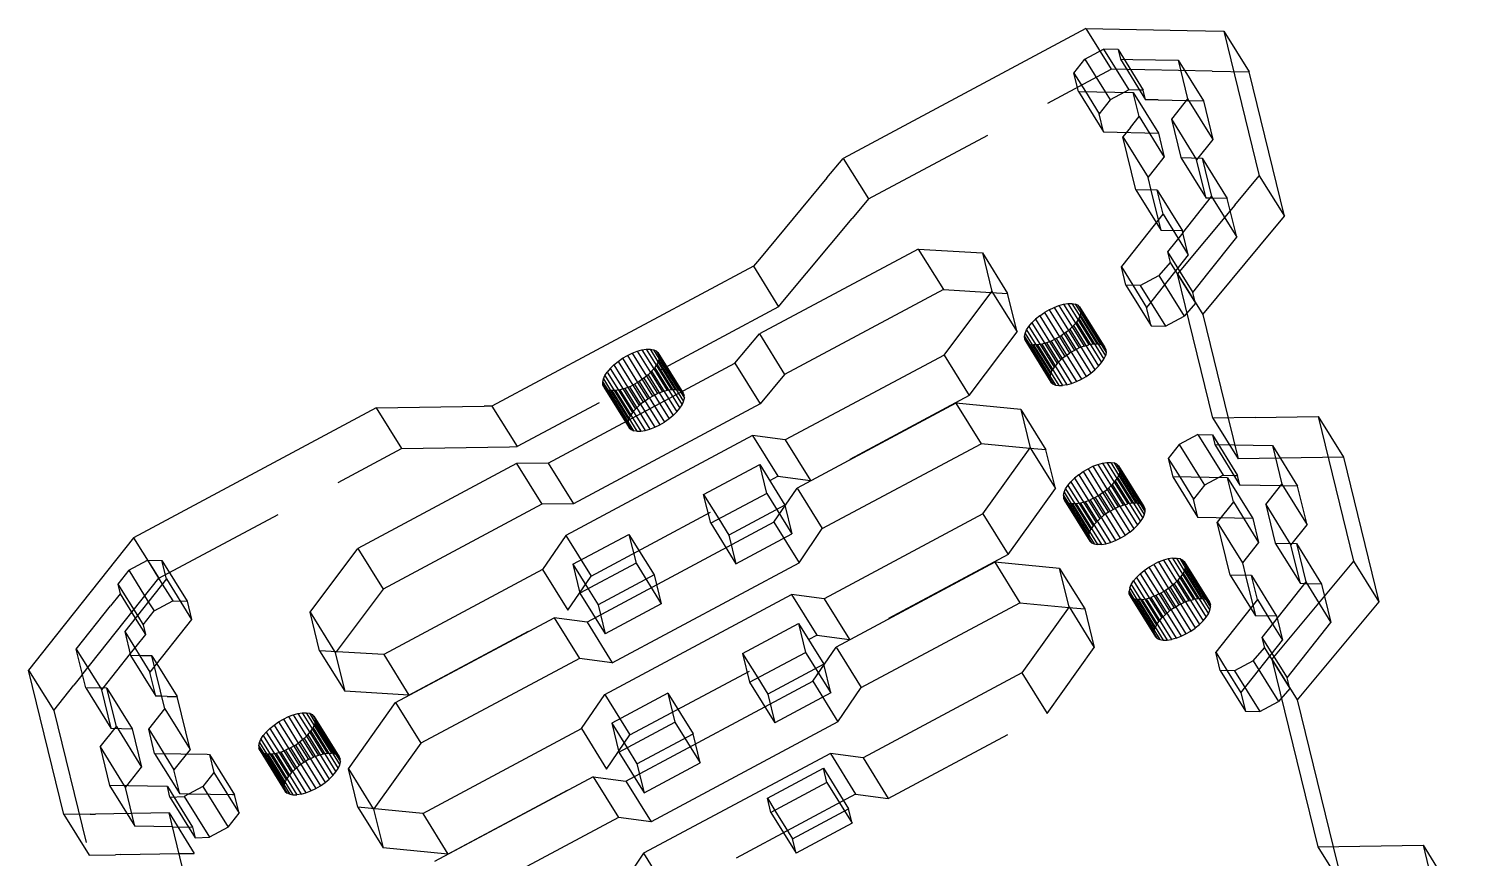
# Model space of a CAD drawing. Header units: millimetres. Extents: x -0.4 to 72.2, y -66.2 to 28.8.
# Drawn here: x -0.4 to 66.6, y -10.1 to 28.8 of the extents above; entities that cross this region are included whole.
import ezdxf

# ---------------------------------------------------------------- set-up
doc = ezdxf.new("R2010")
doc.units = ezdxf.units.MM
doc.linetypes.add('HIDDEN', pattern=[9.525, 6.35, -3.175])
doc.layers.get('0').update_dxf_attribs({"color": 253, "lineweight": 70, "true_color": 0x8faf8f})
doc.layers.add('Hidden', color=98, linetype='HIDDEN', lineweight=70, true_color=0x054805)

msp = doc.modelspace()

# ---------------------------------------------------------------- linework, layer by layer
at = {"color": 98, "lineweight": -3, "true_color": 0x054805}
for p, q in [((49.115, 28.767), (37.744, 22.693)), ((49.115, 28.767), (53.848, 28.679)), ((53.848, 28.679), (55.574, 28.647)), ((55.574, 28.647), (56.753, 26.746)), ((55.574, 28.647), (57.23, 21.883)), ((49.068, 27.335), (49.943, 27.802)), ((49.943, 27.802), (51.122, 25.901)), ((50.619, 27.79), (49.943, 27.802)), ((50.619, 27.79), (50.729, 27.339)), ((48.554, 26.686), (49.068, 27.335)), ((49.068, 27.335), (50.016, 25.807)), ((50.729, 27.339), (51.909, 25.437)), ((50.729, 27.339), (51.317, 27.328)), ((51.317, 27.328), (53.433, 27.289)), ((53.433, 27.289), (53.875, 25.485)), ((48.554, 26.686), (49.089, 25.824)), ((48.763, 25.83), (48.554, 26.686)), ((58.409, 19.982), (56.753, 26.746)), ((48.763, 25.83), (51.33, 25.782)), ((51.122, 25.901), (50.915, 25.79)), ((51.627, 25.891), (51.122, 25.901)), ((51.33, 25.782), (52.509, 23.881)), ((51.606, 24.655), (51.33, 25.782)), ((53.875, 25.485), (53.119, 24.532)), ((52.497, 25.426), (51.909, 25.437)), ((52.497, 25.426), (53.81, 25.402)), ((51.201, 24.144), (50.85, 23.702)), ((51.201, 24.144), (51.606, 24.655)), ((51.606, 24.655), (52.785, 22.754)), ((53.119, 24.532), (53.561, 22.728)), ((50.85, 23.702), (52.03, 21.801)), ((51.457, 21.222), (50.85, 23.702)), ((52.509, 23.881), (52.785, 22.754)), ((36.98, 21.775), (37.744, 22.693)), ((52.03, 21.801), (52.381, 22.243)), ((52.381, 22.243), (52.785, 22.754)), ((53.561, 22.728), (54.741, 20.827)), ((53.561, 22.728), (54.555, 22.71)), ((54.555, 22.71), (54.996, 20.906)), ((36.98, 21.775), (33.824, 17.983)), ((52.175, 21.208), (52.03, 21.801)), ((56.083, 20.506), (57.23, 21.883)), ((57.23, 21.883), (58.409, 19.982)), ((52.451, 21.203), (51.457, 21.222)), ((52.451, 21.203), (53.63, 19.302)), ((52.727, 20.076), (52.451, 21.203)), ((53.646, 19.204), (54.996, 20.906)), ((54.931, 20.823), (54.741, 20.827)), ((56.083, 20.506), (53.408, 17.292)), ((50.851, 17.711), (52.727, 20.076)), ((52.727, 20.076), (53.434, 18.936)), ((57.263, 18.605), (58.409, 19.982)), ((53.646, 19.204), (52.939, 18.312)), ((53.653, 19.212), (53.63, 19.302)), ((41.256, 18.45), (33.821, 14.478)), ((41.256, 18.45), (42.436, 16.548)), ((41.256, 18.45), (44.266, 18.273)), ((44.266, 18.273), (44.708, 16.469)), ((52.939, 18.312), (53.061, 17.816)), ((54.588, 15.391), (57.263, 18.605)), ((33.541, 17.643), (21.295, 11.102)), ((33.824, 17.983), (33.541, 17.643)), ((50.775, 17.615), (50.851, 17.711)), ((50.775, 17.615), (51.31, 16.752)), ((50.984, 16.758), (50.775, 17.615)), ((53.061, 17.816), (52.535, 17.213)), ((51.66, 16.746), (50.984, 16.758)), ((51.66, 16.746), (52.535, 17.213)), ((53.408, 17.292), (54.588, 15.391)), ((55.064, 10.528), (53.408, 17.292)), ((42.436, 16.548), (35.001, 12.577)), ((42.436, 16.548), (44.669, 16.417)), ((42.47, 13.489), (44.708, 16.469)), ((46.953, 15.328), (47.166, 15.476)), ((47.391, 15.608), (47.166, 15.476)), ((47.166, 15.476), (47.87, 14.342)), ((47.391, 15.608), (47.622, 15.719)), ((47.391, 15.608), (48.088, 14.485)), ((47.622, 15.719), (47.85, 15.807)), ((47.622, 15.719), (48.29, 14.642)), ((47.85, 15.807), (48.07, 15.868)), ((47.85, 15.807), (48.47, 14.808)), ((48.07, 15.868), (48.274, 15.9)), ((48.07, 15.868), (48.622, 14.978)), ((48.274, 15.9), (48.456, 15.903)), ((48.274, 15.9), (48.741, 15.146)), ((48.456, 15.903), (48.824, 15.309)), ((48.456, 15.903), (48.611, 15.877)), ((48.611, 15.877), (48.869, 15.461)), ((48.733, 15.822), (48.611, 15.877)), ((48.733, 15.822), (48.871, 15.599)), ((48.733, 15.822), (48.82, 15.739)), ((48.82, 15.739), (48.869, 15.632)), ((48.878, 15.504), (48.847, 15.359)), ((48.869, 15.632), (48.878, 15.504)), ((46.338, 14.663), (46.446, 14.83)), ((46.446, 14.83), (46.587, 14.999)), ((46.446, 14.83), (46.97, 13.984)), ((46.587, 14.999), (46.758, 15.167)), ((46.587, 14.999), (47.186, 14.035)), ((46.953, 15.328), (46.758, 15.167)), ((46.758, 15.167), (47.412, 14.113)), ((46.953, 15.328), (47.642, 14.216)), ((48.527, 14.864), (48.357, 14.696)), ((48.669, 15.034), (48.527, 14.864)), ((48.776, 15.2), (48.669, 15.034)), ((48.847, 15.359), (48.776, 15.2)), ((54.588, 15.391), (55.776, 10.54)), ((32.674, 13.101), (33.821, 14.478)), ((33.821, 14.478), (35.001, 12.577)), ((46.236, 14.359), (46.268, 14.504)), ((46.245, 14.231), (46.236, 14.359)), ((46.236, 14.359), (46.453, 14.009)), ((46.294, 14.124), (46.245, 14.231)), ((46.245, 14.231), (46.336, 14.084)), ((46.268, 14.504), (46.338, 14.663)), ((46.268, 14.504), (46.599, 13.97)), ((46.381, 14.042), (46.294, 14.124)), ((46.338, 14.663), (46.773, 13.962)), ((47.492, 14.144), (47.264, 14.056)), ((47.723, 14.255), (47.492, 14.144)), ((47.948, 14.387), (47.723, 14.255)), ((48.161, 14.536), (47.948, 14.387)), ((48.161, 14.536), (48.357, 14.696)), ((27.413, 13.339), (27.638, 13.471)), ((27.638, 13.471), (27.869, 13.582)), ((27.638, 13.471), (28.335, 12.347)), ((27.869, 13.582), (28.097, 13.669)), ((27.869, 13.582), (28.538, 12.504)), ((28.097, 13.669), (28.317, 13.73)), ((28.097, 13.669), (28.717, 12.67)), ((28.317, 13.73), (28.521, 13.763)), ((28.317, 13.73), (28.869, 12.84)), ((28.521, 13.763), (28.703, 13.766)), ((28.521, 13.763), (28.988, 13.009)), ((28.703, 13.766), (29.071, 13.171)), ((28.703, 13.766), (28.858, 13.739)), ((28.858, 13.739), (29.116, 13.323)), ((28.858, 13.739), (28.98, 13.684)), ((28.98, 13.684), (29.118, 13.462)), ((28.98, 13.684), (29.067, 13.602)), ((29.067, 13.602), (29.116, 13.495)), ((29.125, 13.367), (29.116, 13.495)), ((42.47, 13.489), (35.035, 9.518)), ((46.504, 13.986), (46.381, 14.042)), ((46.504, 13.986), (46.658, 13.96)), ((46.841, 13.963), (46.658, 13.96)), ((47.044, 13.995), (46.841, 13.963)), ((47.264, 14.056), (47.044, 13.995)), ((23.927, 8.429), (32.674, 13.101)), ((26.834, 12.862), (26.693, 12.692)), ((26.834, 12.862), (27.005, 13.029)), ((26.834, 12.862), (27.433, 11.897)), ((27.005, 13.029), (27.2, 13.19)), ((27.005, 13.029), (27.659, 11.975)), ((27.2, 13.19), (27.413, 13.339)), ((27.2, 13.19), (27.889, 12.079)), ((27.413, 13.339), (28.117, 12.204)), ((28.774, 12.726), (28.604, 12.559)), ((28.916, 12.896), (28.774, 12.726)), ((28.916, 12.896), (29.023, 13.063)), ((29.094, 13.221), (29.023, 13.063)), ((29.125, 13.367), (29.094, 13.221)), ((32.674, 13.101), (33.854, 11.2)), ((26.483, 12.221), (26.515, 12.367)), ((26.492, 12.093), (26.483, 12.221)), ((26.483, 12.221), (26.7, 11.872)), ((26.541, 11.986), (26.492, 12.093)), ((26.492, 12.093), (26.583, 11.946)), ((26.515, 12.367), (26.585, 12.525)), ((26.515, 12.367), (26.846, 11.833)), ((26.585, 12.525), (26.693, 12.692)), ((26.585, 12.525), (27.02, 11.824)), ((26.693, 12.692), (27.217, 11.846)), ((27.739, 12.006), (27.97, 12.118)), ((28.195, 12.25), (27.97, 12.118)), ((28.408, 12.398), (28.195, 12.25)), ((28.604, 12.559), (28.408, 12.398)), ((35.001, 12.577), (33.854, 11.2)), ((26.628, 11.904), (26.541, 11.986)), ((26.751, 11.849), (26.628, 11.904)), ((26.905, 11.822), (26.751, 11.849)), ((27.088, 11.825), (26.905, 11.822)), ((27.291, 11.858), (27.088, 11.825)), ((27.511, 11.919), (27.291, 11.858)), ((27.739, 12.006), (27.511, 11.919)), ((15.877, 11.012), (4.506, 4.938)), ((15.877, 11.012), (20.93, 11.096)), ((21.295, 11.102), (20.93, 11.096)), ((33.854, 11.2), (25.107, 6.527)), ((43.022, 11.234), (35.587, 7.263)), ((43.022, 11.234), (44.202, 9.333)), ((46.06, 10.945), (43.022, 11.234)), ((46.06, 10.945), (46.502, 9.141)), ((57.035, 10.561), (55.064, 10.528)), ((57.035, 10.561), (59.99, 10.609)), ((59.99, 10.609), (61.17, 8.708)), ((59.99, 10.609), (61.646, 3.845)), ((33.502, 9.719), (24.756, 5.047)), ((35.035, 9.518), (33.502, 9.719)), ((54.359, 9.764), (53.484, 9.297)), ((54.359, 9.764), (55.539, 7.863)), ((54.359, 9.764), (55.035, 9.751)), ((55.035, 9.751), (55.145, 9.301)), ((36.767, 5.362), (44.202, 9.333)), ((46.484, 9.116), (44.202, 9.333)), ((44.292, 6.049), (46.502, 9.141)), ((53.484, 9.297), (52.97, 8.648)), ((53.484, 9.297), (54.433, 7.768)), ((55.145, 9.301), (56.325, 7.399)), ((55.145, 9.301), (57.85, 9.25)), ((57.85, 9.25), (58.291, 7.447)), ((61.17, 8.708), (62.826, 1.944)), ((22.45, 8.404), (15.015, 4.433)), ((23.927, 8.429), (22.45, 8.404)), ((22.45, 8.404), (23.63, 6.503)), ((23.927, 8.429), (25.107, 6.527)), ((31.21, 6.964), (33.834, 8.366)), ((34.165, 7.013), (33.834, 8.366)), ((48.988, 8.035), (49.213, 8.167)), ((49.213, 8.167), (49.444, 8.279)), ((49.213, 8.167), (49.91, 7.044)), ((49.444, 8.279), (49.672, 8.366)), ((49.444, 8.279), (50.112, 7.201)), ((49.672, 8.366), (49.891, 8.427)), ((49.672, 8.366), (50.292, 7.367)), ((49.891, 8.427), (50.095, 8.46)), ((49.891, 8.427), (50.444, 7.537)), ((50.095, 8.46), (50.277, 8.463)), ((50.095, 8.46), (50.563, 7.706)), ((50.277, 8.463), (50.646, 7.868)), ((50.277, 8.463), (50.432, 8.436)), ((50.432, 8.436), (50.69, 8.02)), ((50.555, 8.381), (50.432, 8.436)), ((50.555, 8.381), (50.693, 8.158)), ((50.555, 8.381), (50.642, 8.299)), ((50.642, 8.299), (50.691, 8.192)), ((50.7, 8.064), (50.668, 7.918)), ((50.691, 8.192), (50.7, 8.064)), ((52.97, 8.648), (53.505, 7.786)), ((52.97, 8.648), (53.18, 7.792)), ((48.16, 7.222), (48.267, 7.389)), ((48.267, 7.389), (48.409, 7.559)), ((48.267, 7.389), (48.792, 6.543)), ((48.409, 7.559), (48.579, 7.726)), ((48.409, 7.559), (49.007, 6.594)), ((48.774, 7.887), (48.579, 7.726)), ((48.579, 7.726), (49.233, 6.672)), ((48.774, 7.887), (48.988, 8.035)), ((48.774, 7.887), (49.464, 6.776)), ((48.988, 8.035), (49.692, 6.901)), ((50.349, 7.423), (50.178, 7.256)), ((50.49, 7.593), (50.349, 7.423)), ((50.598, 7.76), (50.49, 7.593)), ((50.668, 7.918), (50.598, 7.76)), ((55.746, 7.744), (53.18, 7.792)), ((55.539, 7.863), (55.331, 7.752)), ((55.539, 7.863), (56.043, 7.853)), ((55.746, 7.744), (56.926, 5.843)), ((56.022, 6.617), (55.746, 7.744)), ((58.226, 7.364), (56.325, 7.399)), ((57.536, 6.494), (58.291, 7.447)), ((31.21, 6.964), (31.923, 5.815)), ((31.541, 5.611), (31.21, 6.964)), ((34.165, 7.013), (31.541, 5.611)), ((34.496, 5.66), (35.587, 7.263)), ((35.587, 7.263), (36.767, 5.362)), ((48.058, 6.918), (48.089, 7.064)), ((48.058, 6.918), (48.275, 6.568)), ((48.058, 6.918), (48.067, 6.79)), ((48.067, 6.79), (48.115, 6.683)), ((48.067, 6.79), (48.158, 6.643)), ((48.089, 7.064), (48.16, 7.222)), ((48.089, 7.064), (48.421, 6.529)), ((48.16, 7.222), (48.595, 6.521)), ((49.086, 6.616), (49.314, 6.703)), ((49.544, 6.815), (49.314, 6.703)), ((49.77, 6.946), (49.544, 6.815)), ((49.983, 7.095), (49.77, 6.946)), ((49.983, 7.095), (50.178, 7.256)), ((23.63, 6.503), (16.195, 2.532)), ((25.107, 6.527), (23.63, 6.503)), ((44.292, 6.049), (36.857, 2.077)), ((48.115, 6.683), (48.203, 6.601)), ((48.325, 6.546), (48.203, 6.601)), ((48.48, 6.519), (48.325, 6.546)), ((48.662, 6.522), (48.48, 6.519)), ((48.866, 6.555), (48.662, 6.522)), ((49.086, 6.616), (48.866, 6.555)), ((56.022, 6.617), (55.266, 5.664)), ((56.022, 6.617), (57.202, 4.716)), ((57.536, 6.494), (57.977, 4.69)), ((34.496, 5.66), (25.749, 0.988)), ((34.496, 5.66), (35.676, 3.759)), ((35.676, 3.759), (36.767, 5.362)), ((55.266, 5.664), (56.446, 3.763)), ((55.873, 3.184), (55.266, 5.664)), ((56.926, 5.843), (57.202, 4.716)), ((4.506, 4.938), (0.906, 0.399)), ((24.756, 5.047), (23.664, 3.444)), ((25.087, 3.694), (27.711, 5.095)), ((27.711, 5.095), (28.042, 3.742)), ((57.202, 4.716), (56.446, 3.763)), ((57.977, 4.69), (59.157, 2.789)), ((57.977, 4.69), (58.971, 4.672)), ((12.777, 1.453), (15.015, 4.433)), ((15.015, 4.433), (16.195, 2.532)), ((58.971, 4.672), (59.412, 2.868)), ((4.288, 3.415), (3.773, 2.766)), ((4.288, 3.415), (5.162, 3.882)), ((4.288, 3.415), (5.2, 1.944)), ((5.162, 3.882), (5.854, 2.768)), ((5.162, 3.882), (5.838, 3.869)), ((6.048, 3.013), (5.838, 3.869)), ((23.664, 3.444), (16.229, -0.528)), ((25.087, 3.694), (25.8, 2.545)), ((25.087, 3.694), (25.418, 2.341)), ((28.042, 3.742), (25.418, 2.341)), ((26.929, -0.913), (35.676, 3.759)), ((44.844, 3.794), (37.409, -0.178)), ((44.844, 3.794), (46.024, 1.893)), ((47.882, 3.504), (44.844, 3.794)), ((48.324, 1.701), (47.882, 3.504)), ((51.654, 3.249), (51.849, 3.41)), ((51.849, 3.41), (52.062, 3.558)), ((51.849, 3.41), (52.538, 2.299)), ((52.062, 3.558), (52.287, 3.69)), ((52.062, 3.558), (52.766, 2.424)), ((52.518, 3.802), (52.287, 3.69)), ((52.287, 3.69), (52.984, 2.567)), ((52.518, 3.802), (52.734, 3.885)), ((52.518, 3.802), (53.187, 2.724)), ((52.734, 3.885), (52.746, 3.889)), ((52.966, 3.95), (52.746, 3.889)), ((52.746, 3.889), (53.366, 2.89)), ((53.17, 3.983), (52.966, 3.95)), ((52.966, 3.95), (53.518, 3.06)), ((53.17, 3.983), (53.352, 3.986)), ((53.17, 3.983), (53.637, 3.229)), ((53.352, 3.986), (53.72, 3.391)), ((53.352, 3.986), (53.507, 3.959)), ((53.507, 3.959), (53.765, 3.543)), ((53.507, 3.959), (53.629, 3.904)), ((53.629, 3.904), (53.767, 3.681)), ((53.629, 3.904), (53.716, 3.822)), ((53.743, 3.441), (53.672, 3.283)), ((53.716, 3.822), (53.765, 3.715)), ((53.743, 3.441), (53.774, 3.587)), ((53.765, 3.715), (53.774, 3.587)), ((56.446, 3.763), (56.591, 3.17)), ((61.646, 3.845), (57.825, -0.746)), ((61.646, 3.845), (62.826, 1.944)), ((3.773, 2.766), (4.686, 1.295)), ((3.773, 2.766), (3.884, 2.315)), ((6.048, 3.013), (4.096, 0.552)), ((51.164, 2.587), (51.234, 2.745)), ((51.234, 2.745), (51.342, 2.912)), ((51.234, 2.745), (51.669, 2.044)), ((51.342, 2.912), (51.483, 3.082)), ((51.342, 2.912), (51.866, 2.066)), ((51.483, 3.082), (51.654, 3.249)), ((51.483, 3.082), (52.082, 2.117)), ((51.654, 3.249), (52.308, 2.195)), ((53.253, 2.779), (53.057, 2.618)), ((53.423, 2.946), (53.253, 2.779)), ((53.565, 3.116), (53.423, 2.946)), ((53.672, 3.283), (53.565, 3.116)), ((56.867, 3.165), (55.873, 3.184)), ((56.867, 3.165), (58.047, 1.264)), ((57.143, 2.038), (56.867, 3.165)), ((59.412, 2.868), (57.355, 0.274)), ((59.347, 2.785), (59.157, 2.789)), ((3.884, 2.315), (3.436, 1.751)), ((3.884, 2.315), (4.591, 1.176)), ((16.195, 2.532), (13.996, -0.397)), ((26.577, -2.394), (35.324, 2.278)), ((36.857, 2.077), (35.324, 2.278)), ((51.164, 2.587), (51.132, 2.441)), ((51.141, 2.313), (51.132, 2.441)), ((51.132, 2.441), (51.349, 2.091)), ((51.19, 2.206), (51.141, 2.313)), ((51.141, 2.313), (51.232, 2.166)), ((51.164, 2.587), (51.495, 2.052)), ((51.277, 2.124), (51.19, 2.206)), ((51.4, 2.069), (51.277, 2.124)), ((51.554, 2.042), (51.4, 2.069)), ((51.737, 2.045), (51.554, 2.042)), ((51.737, 2.045), (51.94, 2.078)), ((51.94, 2.078), (52.16, 2.139)), ((52.388, 2.226), (52.16, 2.139)), ((52.619, 2.338), (52.388, 2.226)), ((52.844, 2.47), (52.619, 2.338)), ((53.046, 2.61), (52.844, 2.47)), ((53.046, 2.61), (53.057, 2.618)), ((57.143, 2.038), (55.191, -0.423)), ((57.143, 2.038), (57.85, 0.898)), ((1.826, -0.278), (3.436, 1.751)), ((12.777, 1.453), (13.922, -0.392)), ((13.219, -0.351), (12.777, 1.453)), ((38.589, -2.079), (46.024, 1.893)), ((46.024, 1.893), (48.306, 1.675)), ((48.324, 1.701), (46.114, -1.392)), ((62.826, 1.944), (59.004, -2.647)), ((16.781, -2.782), (24.216, 1.189)), ((24.216, 1.189), (25.396, -0.712)), ((25.749, 0.988), (24.216, 1.189)), ((25.749, 0.988), (26.929, -0.913)), ((33.031, -0.476), (35.655, 0.925)), ((35.655, 0.925), (35.987, -0.428)), ((58.047, 1.264), (58.069, 1.174)), ((0.906, 0.399), (0.538, -0.064)), ((4.096, 0.552), (4.372, -0.576)), ((57.355, 0.274), (57.477, -0.222)), ((0.538, -0.064), (-0.407, -1.255)), ((1.826, -0.278), (2.954, -2.095)), ((2.268, -2.082), (1.826, -0.278)), ((4.35, -0.485), (3.072, -2.097)), ((4.372, -0.576), (5.552, -2.477)), ((4.904, -0.586), (4.372, -0.576)), ((5.366, -0.594), (4.904, -0.586)), ((5.973, -3.074), (5.366, -0.594)), ((16.229, -0.528), (13.219, -0.351)), ((33.031, -0.476), (33.744, -1.625)), ((33.031, -0.476), (33.363, -1.829)), ((33.363, -1.829), (35.987, -0.428)), ((36.318, -1.78), (37.409, -0.178)), ((37.409, -0.178), (38.589, -2.079)), ((55.191, -0.423), (55.726, -1.286)), ((55.401, -1.28), (55.191, -0.423)), ((56.951, -0.825), (57.477, -0.222)), ((1.249, -8.02), (-0.407, -1.255)), ((25.396, -0.712), (17.961, -4.684)), ((26.929, -0.913), (25.396, -0.712)), ((56.077, -1.292), (55.401, -1.28)), ((56.951, -0.825), (56.077, -1.292)), ((57.825, -0.746), (59.004, -2.647)), ((57.825, -0.746), (59.977, -9.539)), ((27.571, -6.453), (36.318, -1.78)), ((36.318, -1.78), (37.498, -3.682)), ((46.114, -1.392), (38.679, -5.364)), ((3.262, -2.1), (2.268, -2.082)), ((3.262, -2.1), (4.442, -4.002)), ((3.703, -3.904), (3.262, -2.1)), ((5.828, -2.482), (5.552, -2.477)), ((25.486, -3.997), (26.577, -2.394)), ((29.533, -2.345), (26.908, -3.747)), ((29.533, -2.345), (29.864, -3.698)), ((37.498, -3.682), (38.589, -2.079)), ((59.004, -2.647), (60.689, -9.528)), ((5.217, -4.027), (5.973, -3.074)), ((11.988, -3.35), (12.207, -3.289)), ((12.207, -3.289), (12.411, -3.256)), ((12.207, -3.289), (12.76, -4.179)), ((12.411, -3.256), (12.593, -3.253)), ((12.411, -3.256), (12.879, -4.01)), ((12.593, -3.253), (12.962, -3.847)), ((12.593, -3.253), (12.748, -3.28)), ((12.748, -3.28), (13.006, -3.696)), ((12.748, -3.28), (12.871, -3.335)), ((12.871, -3.335), (13.009, -3.557)), ((12.871, -3.335), (12.958, -3.417)), ((14.571, -5.875), (16.781, -2.782)), ((16.781, -2.782), (17.961, -4.684)), ((2.948, -4.857), (3.703, -3.904)), ((3.703, -3.904), (4.883, -5.805)), ((4.442, -4.002), (4.883, -5.805)), ((10.724, -4.157), (10.895, -3.989)), ((10.895, -3.989), (11.09, -3.829)), ((10.895, -3.989), (11.549, -5.044)), ((11.09, -3.829), (11.304, -3.68)), ((11.09, -3.829), (11.78, -4.94)), ((11.304, -3.68), (11.529, -3.548)), ((11.304, -3.68), (12.008, -4.815)), ((11.529, -3.548), (11.759, -3.437)), ((11.529, -3.548), (12.226, -4.672)), ((11.759, -3.437), (11.988, -3.35)), ((11.759, -3.437), (12.428, -4.515)), ((11.988, -3.35), (12.608, -4.349)), ((12.806, -4.123), (12.914, -3.956)), ((12.914, -3.956), (12.984, -3.798)), ((12.958, -3.417), (13.007, -3.524)), ((13.015, -3.652), (12.984, -3.798)), ((13.007, -3.524), (13.015, -3.652)), ((18.051, -7.968), (25.486, -3.997)), ((26.908, -3.747), (27.621, -4.896)), ((26.908, -3.747), (27.24, -5.1)), ((27.24, -5.1), (29.864, -3.698)), ((37.498, -3.682), (28.751, -8.354)), ((5.493, -5.155), (5.217, -4.027)), ((10.374, -4.798), (10.405, -4.652)), ((10.405, -4.652), (10.476, -4.494)), ((10.405, -4.652), (10.737, -5.186)), ((10.476, -4.494), (10.583, -4.327)), ((10.476, -4.494), (10.911, -5.195)), ((10.724, -4.157), (10.583, -4.327)), ((10.583, -4.327), (11.108, -5.173)), ((10.724, -4.157), (11.323, -5.122)), ((12.086, -4.769), (12.299, -4.621)), ((12.494, -4.46), (12.299, -4.621)), ((12.665, -4.293), (12.494, -4.46)), ((12.665, -4.293), (12.806, -4.123)), ((17.961, -4.684), (15.769, -7.751)), ((2.948, -4.857), (4.075, -6.674)), ((2.948, -4.857), (3.389, -6.661)), ((5.493, -5.155), (6.673, -7.056)), ((5.493, -5.155), (7.959, -5.2)), ((7.959, -5.2), (8.059, -5.202)), ((8.059, -5.202), (8.269, -6.059)), ((10.374, -4.798), (10.383, -4.926)), ((10.374, -4.798), (10.591, -5.147)), ((10.431, -5.033), (10.383, -4.926)), ((10.383, -4.926), (10.474, -5.073)), ((10.518, -5.115), (10.431, -5.033)), ((10.641, -5.17), (10.518, -5.115)), ((10.796, -5.197), (10.641, -5.17)), ((10.978, -5.194), (10.796, -5.197)), ((11.182, -5.161), (10.978, -5.194)), ((11.401, -5.1), (11.182, -5.161)), ((11.401, -5.1), (11.63, -5.013)), ((11.86, -4.901), (11.63, -5.013)), ((12.086, -4.769), (11.86, -4.901)), ((37.146, -5.163), (28.399, -9.835)), ((38.679, -5.364), (37.146, -5.163)), ((4.193, -6.676), (4.883, -5.805)), ((14.571, -5.875), (15.733, -7.748)), ((15.013, -7.679), (14.571, -5.875)), ((34.195, -7.249), (36.819, -5.847)), ((36.985, -6.524), (36.819, -5.847)), ((5.164, -6.694), (3.389, -6.661)), ((6.094, -6.711), (5.164, -6.694)), ((8.269, -6.059), (7.755, -6.707)), ((26.038, -6.252), (18.603, -10.223)), ((26.038, -6.252), (27.218, -8.153)), ((26.038, -6.252), (27.571, -6.453)), ((27.571, -6.453), (28.751, -8.354)), ((36.985, -6.524), (34.361, -7.925)), ((6.094, -6.711), (6.396, -7.198)), ((6.215, -7.207), (6.094, -6.711)), ((6.215, -7.207), (6.88, -7.174)), ((7.088, -7.063), (6.673, -7.056)), ((7.755, -6.707), (6.88, -7.174)), ((34.195, -7.249), (34.551, -7.823)), ((34.361, -7.925), (34.195, -7.249)), ((2.481, -7.999), (1.249, -8.02)), ((1.249, -8.02), (2.429, -9.921)), ((2.481, -7.999), (2.727, -7.995)), ((6.175, -7.938), (2.727, -7.995)), ((7.831, -14.703), (6.175, -7.938)), ((18.051, -7.968), (15.013, -7.679)), ((27.218, -8.153), (19.783, -12.124)), ((28.751, -8.354), (27.218, -8.153)), ((2.429, -9.921), (3.66, -9.901)), ((3.907, -9.896), (3.66, -9.901)), ((3.907, -9.896), (6.643, -9.851)), ((28.399, -9.835), (27.308, -11.438)), ((59.977, -9.539), (64.903, -9.458)), ((64.903, -9.458), (66.083, -11.359)), ((64.903, -9.458), (66.559, -16.222))]:
    msp.add_line(p, q, dxfattribs=at)
at = {"layer": 'Hidden', "lineweight": -3}
for p, q in [((49.115, 28.767), (50.295, 26.866)), ((50.619, 27.79), (51.798, 25.888)), ((38.924, 20.792), (50.295, 26.866)), ((55.028, 26.778), (50.295, 26.866)), ((53.433, 27.289), (54.613, 25.387)), ((55.028, 26.778), (56.753, 26.746)), ((48.763, 25.83), (49.943, 23.928)), ((49.089, 25.824), (49.733, 24.785)), ((50.016, 25.807), (50.248, 25.434)), ((50.915, 25.79), (50.248, 25.434)), ((51.798, 25.888), (51.627, 25.891)), ((51.909, 25.437), (51.798, 25.888)), ((53.875, 25.485), (55.055, 23.583)), ((50.248, 25.434), (49.733, 24.785)), ((49.943, 23.928), (49.733, 24.785)), ((53.81, 25.402), (54.613, 25.387)), ((54.613, 25.387), (55.055, 23.583)), ((53.119, 24.532), (54.299, 22.631)), ((49.943, 23.928), (52.509, 23.881)), ((55.055, 23.583), (54.299, 22.631)), ((37.744, 22.693), (38.924, 20.792)), ((54.741, 20.827), (54.299, 22.631)), ((54.555, 22.71), (55.734, 20.808)), ((38.924, 20.792), (38.16, 19.874)), ((51.457, 21.222), (52.637, 19.321)), ((52.637, 19.321), (52.175, 21.208)), ((55.734, 20.808), (54.931, 20.823)), ((54.996, 20.906), (56.176, 19.005)), ((56.176, 19.005), (55.734, 20.808)), ((35.003, 16.082), (38.16, 19.874)), ((53.63, 19.302), (52.637, 19.321)), ((53.434, 18.936), (53.906, 18.175)), ((53.906, 18.175), (53.653, 19.212)), ((54.826, 17.303), (56.176, 19.005)), ((44.266, 18.273), (45.446, 16.372)), ((53.906, 18.175), (52.03, 15.81)), ((52.939, 18.312), (54.119, 16.411)), ((33.541, 17.643), (34.72, 15.742)), ((53.061, 17.816), (54.24, 15.915)), ((50.984, 16.758), (52.164, 14.857)), ((51.31, 16.752), (51.954, 15.714)), ((51.66, 16.746), (52.84, 14.845)), ((52.535, 17.213), (53.715, 15.312)), ((54.119, 16.411), (54.826, 17.303)), ((34.72, 15.742), (35.003, 16.082)), ((44.669, 16.417), (45.446, 16.372)), ((44.708, 16.469), (45.888, 14.568)), ((45.888, 14.568), (45.446, 16.372)), ((54.24, 15.915), (54.119, 16.411)), ((34.72, 15.742), (22.475, 9.201)), ((48.82, 15.739), (50, 13.838)), ((48.869, 15.632), (50.049, 13.731)), ((48.869, 15.461), (49.79, 13.976)), ((48.871, 15.599), (49.913, 13.92)), ((48.878, 15.504), (50.058, 13.603)), ((52.03, 15.81), (51.954, 15.714)), ((52.164, 14.857), (51.954, 15.714)), ((54.24, 15.915), (53.715, 15.312)), ((48.47, 14.808), (49.03, 13.906)), ((48.527, 14.864), (49.707, 12.963)), ((48.622, 14.978), (49.249, 13.967)), ((48.669, 15.034), (49.848, 13.133)), ((48.741, 15.146), (49.453, 13.999)), ((48.776, 15.2), (49.956, 13.299)), ((48.824, 15.309), (49.636, 14.002)), ((48.847, 15.359), (50.026, 13.458)), ((52.164, 14.857), (52.84, 14.845)), ((52.84, 14.845), (53.715, 15.312)), ((43.65, 11.588), (45.888, 14.568)), ((46.294, 14.124), (47.474, 12.223)), ((46.336, 14.084), (47.425, 12.33)), ((47.412, 14.113), (47.937, 13.266)), ((47.492, 14.144), (48.672, 12.243)), ((47.642, 14.216), (48.133, 13.426)), ((47.723, 14.255), (48.902, 12.354)), ((47.87, 14.342), (48.346, 13.575)), ((47.948, 14.387), (49.128, 12.486)), ((48.088, 14.485), (48.571, 13.707)), ((48.161, 14.536), (49.341, 12.634)), ((48.29, 14.642), (48.802, 13.818)), ((48.357, 14.696), (49.536, 12.795)), ((29.067, 13.602), (30.247, 11.701)), ((29.116, 13.495), (30.296, 11.594)), ((29.118, 13.462), (30.16, 11.783)), ((42.47, 13.489), (43.65, 11.588)), ((46.381, 14.042), (47.561, 12.14)), ((46.453, 14.009), (47.416, 12.458)), ((46.504, 13.986), (47.683, 12.085)), ((46.599, 13.97), (47.447, 12.603)), ((46.658, 13.96), (47.838, 12.059)), ((46.773, 13.962), (47.518, 12.762)), ((46.841, 13.963), (48.02, 12.062)), ((46.97, 13.984), (47.625, 12.928)), ((47.044, 13.995), (48.224, 12.094)), ((47.186, 14.035), (47.767, 13.098)), ((47.264, 14.056), (48.444, 12.155)), ((48.133, 13.426), (47.937, 13.266)), ((48.133, 13.426), (48.346, 13.575)), ((48.571, 13.707), (48.346, 13.575)), ((48.802, 13.818), (48.571, 13.707)), ((49.03, 13.906), (48.802, 13.818)), ((49.03, 13.906), (49.249, 13.967)), ((49.453, 13.999), (49.249, 13.967)), ((49.636, 14.002), (49.453, 13.999)), ((49.79, 13.976), (49.636, 14.002)), ((49.913, 13.92), (49.79, 13.976)), ((50, 13.838), (49.913, 13.92)), ((49.956, 13.299), (50.026, 13.458)), ((50.049, 13.731), (50, 13.838)), ((50.058, 13.603), (50.026, 13.458)), ((50.049, 13.731), (50.058, 13.603)), ((28.774, 12.726), (29.954, 10.825)), ((28.869, 12.84), (29.497, 11.829)), ((28.916, 12.896), (30.095, 10.995)), ((28.988, 13.009), (29.7, 11.862)), ((29.023, 13.063), (30.203, 11.162)), ((29.071, 13.171), (29.883, 11.865)), ((29.094, 13.221), (30.273, 11.32)), ((29.116, 13.323), (30.037, 11.838)), ((29.125, 13.367), (30.305, 11.466)), ((47.518, 12.762), (47.447, 12.603)), ((47.625, 12.928), (47.518, 12.762)), ((47.767, 13.098), (47.625, 12.928)), ((47.937, 13.266), (47.767, 13.098)), ((49.341, 12.634), (49.536, 12.795)), ((49.536, 12.795), (49.707, 12.963)), ((49.707, 12.963), (49.848, 13.133)), ((49.848, 13.133), (49.956, 13.299)), ((27.889, 12.079), (28.38, 11.289)), ((27.97, 12.118), (29.15, 10.216)), ((28.117, 12.204), (28.593, 11.437)), ((28.195, 12.25), (29.375, 10.348)), ((28.335, 12.347), (28.818, 11.569)), ((28.408, 12.398), (29.588, 10.497)), ((28.538, 12.504), (29.049, 11.681)), ((28.604, 12.559), (29.783, 10.657)), ((28.717, 12.67), (29.277, 11.768)), ((47.447, 12.603), (47.416, 12.458)), ((47.416, 12.458), (47.425, 12.33)), ((47.425, 12.33), (47.474, 12.223)), ((47.474, 12.223), (47.561, 12.14)), ((47.561, 12.14), (47.683, 12.085)), ((47.683, 12.085), (47.838, 12.059)), ((47.838, 12.059), (48.02, 12.062)), ((48.224, 12.094), (48.02, 12.062)), ((48.224, 12.094), (48.444, 12.155)), ((48.444, 12.155), (48.672, 12.243)), ((48.672, 12.243), (48.902, 12.354)), ((48.902, 12.354), (49.128, 12.486)), ((49.128, 12.486), (49.341, 12.634)), ((26.541, 11.986), (27.721, 10.085)), ((26.583, 11.946), (27.672, 10.192)), ((26.628, 11.904), (27.808, 10.003)), ((26.7, 11.872), (27.663, 10.32)), ((26.751, 11.849), (27.93, 9.948)), ((26.846, 11.833), (27.694, 10.466)), ((26.905, 11.822), (28.085, 9.921)), ((27.02, 11.824), (27.765, 10.624)), ((27.088, 11.825), (28.267, 9.924)), ((27.217, 11.846), (27.872, 10.791)), ((27.291, 11.858), (28.471, 9.957)), ((27.433, 11.897), (28.014, 10.961)), ((27.511, 11.919), (28.691, 10.018)), ((27.659, 11.975), (28.184, 11.128)), ((27.739, 12.006), (28.919, 10.105)), ((28.38, 11.289), (28.593, 11.437)), ((28.593, 11.437), (28.818, 11.569)), ((28.818, 11.569), (29.049, 11.681)), ((29.277, 11.768), (29.049, 11.681)), ((29.497, 11.829), (29.277, 11.768)), ((29.7, 11.862), (29.497, 11.829)), ((29.883, 11.865), (29.7, 11.862)), ((30.037, 11.838), (29.883, 11.865)), ((30.16, 11.783), (30.037, 11.838)), ((30.16, 11.783), (30.247, 11.701)), ((30.296, 11.594), (30.247, 11.701)), ((30.273, 11.32), (30.305, 11.466)), ((30.305, 11.466), (30.296, 11.594)), ((43.65, 11.588), (36.215, 7.617)), ((15.877, 11.012), (17.057, 9.111)), ((21.295, 11.102), (22.475, 9.201)), ((27.872, 10.791), (27.765, 10.624)), ((28.014, 10.961), (27.872, 10.791)), ((28.184, 11.128), (28.014, 10.961)), ((28.38, 11.289), (28.184, 11.128)), ((29.954, 10.825), (29.783, 10.657)), ((29.954, 10.825), (30.095, 10.995)), ((30.095, 10.995), (30.203, 11.162)), ((30.203, 11.162), (30.273, 11.32)), ((46.06, 10.945), (47.24, 9.044)), ((27.694, 10.466), (27.663, 10.32)), ((27.672, 10.192), (27.663, 10.32)), ((27.672, 10.192), (27.721, 10.085)), ((27.765, 10.624), (27.694, 10.466)), ((27.721, 10.085), (27.808, 10.003)), ((28.691, 10.018), (28.919, 10.105)), ((28.919, 10.105), (29.15, 10.216)), ((29.15, 10.216), (29.375, 10.348)), ((29.588, 10.497), (29.375, 10.348)), ((29.783, 10.657), (29.588, 10.497)), ((55.064, 10.528), (56.244, 8.627)), ((55.776, 10.54), (56.244, 8.627)), ((27.808, 10.003), (27.93, 9.948)), ((28.085, 9.921), (27.93, 9.948)), ((28.085, 9.921), (28.267, 9.924)), ((28.267, 9.924), (28.471, 9.957)), ((28.471, 9.957), (28.691, 10.018)), ((33.502, 9.719), (34.682, 7.818)), ((35.035, 9.518), (36.215, 7.617)), ((55.035, 9.751), (56.215, 7.85)), ((5.686, 3.037), (17.057, 9.111)), ((17.057, 9.111), (22.11, 9.195)), ((22.11, 9.195), (22.475, 9.201)), ((47.24, 9.044), (46.484, 9.116)), ((46.502, 9.141), (47.682, 7.24)), ((47.682, 7.24), (47.24, 9.044)), ((57.85, 9.25), (59.03, 7.349)), ((61.17, 8.708), (58.214, 8.659)), ((33.834, 8.366), (35.014, 6.465)), ((50.642, 8.299), (51.822, 6.397)), ((50.691, 8.192), (51.871, 6.291)), ((50.693, 8.158), (51.735, 6.48)), ((50.7, 8.064), (51.879, 6.162)), ((58.214, 8.659), (56.244, 8.627)), ((25.935, 3.145), (34.682, 7.818)), ((34.682, 7.818), (36.215, 7.617)), ((50.292, 7.367), (50.852, 6.465)), ((50.349, 7.423), (51.529, 5.522)), ((50.444, 7.537), (51.071, 6.526)), ((50.49, 7.593), (51.67, 5.692)), ((50.563, 7.706), (51.275, 6.558)), ((50.598, 7.76), (51.778, 5.858)), ((50.646, 7.868), (51.457, 6.561)), ((50.668, 7.918), (51.848, 6.017)), ((50.69, 8.02), (51.612, 6.535)), ((53.18, 7.792), (54.359, 5.89)), ((53.505, 7.786), (54.15, 6.747)), ((54.664, 7.396), (54.15, 6.747)), ((54.433, 7.768), (54.664, 7.396)), ((55.331, 7.752), (54.664, 7.396)), ((56.043, 7.853), (56.215, 7.85)), ((56.325, 7.399), (56.215, 7.85)), ((58.291, 7.447), (59.471, 5.545)), ((34.165, 7.013), (35.345, 5.112)), ((45.472, 4.147), (47.682, 7.24)), ((49.314, 6.703), (50.494, 4.802)), ((49.464, 6.776), (49.954, 5.986)), ((49.544, 6.815), (50.724, 4.913)), ((49.692, 6.901), (50.168, 6.134)), ((49.77, 6.946), (50.95, 5.045)), ((49.91, 7.044), (50.393, 6.266)), ((49.983, 7.095), (51.163, 5.194)), ((50.112, 7.201), (50.623, 6.378)), ((50.178, 7.256), (51.358, 5.354)), ((54.359, 5.89), (54.15, 6.747)), ((59.03, 7.349), (58.226, 7.364)), ((59.471, 5.545), (59.03, 7.349)), ((35.014, 6.465), (32.389, 5.063)), ((35.014, 6.465), (35.345, 5.112)), ((44.292, 6.049), (45.472, 4.147)), ((48.115, 6.683), (49.295, 4.782)), ((48.158, 6.643), (49.247, 4.889)), ((48.203, 6.601), (49.382, 4.7)), ((48.275, 6.568), (49.238, 5.017)), ((48.325, 6.546), (49.505, 4.645)), ((48.421, 6.529), (49.269, 5.163)), ((48.48, 6.519), (49.66, 4.618)), ((48.595, 6.521), (49.34, 5.321)), ((48.662, 6.522), (49.842, 4.621)), ((48.792, 6.543), (49.447, 5.488)), ((48.866, 6.555), (50.046, 4.654)), ((49.007, 6.594), (49.588, 5.657)), ((49.086, 6.616), (50.266, 4.714)), ((49.233, 6.672), (49.759, 5.825)), ((50.168, 6.134), (49.954, 5.986)), ((50.168, 6.134), (50.393, 6.266)), ((50.393, 6.266), (50.623, 6.378)), ((50.623, 6.378), (50.852, 6.465)), ((50.852, 6.465), (51.071, 6.526)), ((51.275, 6.558), (51.071, 6.526)), ((51.457, 6.561), (51.275, 6.558)), ((51.612, 6.535), (51.457, 6.561)), ((51.735, 6.48), (51.612, 6.535)), ((51.822, 6.397), (51.735, 6.48)), ((51.822, 6.397), (51.871, 6.291)), ((51.879, 6.162), (51.848, 6.017)), ((51.871, 6.291), (51.879, 6.162)), ((57.536, 6.494), (58.715, 4.593)), ((31.541, 5.611), (32.721, 3.71)), ((31.923, 5.815), (32.389, 5.063)), ((49.447, 5.488), (49.34, 5.321)), ((49.588, 5.657), (49.447, 5.488)), ((49.759, 5.825), (49.588, 5.657)), ((49.954, 5.986), (49.759, 5.825)), ((51.358, 5.354), (51.529, 5.522)), ((51.529, 5.522), (51.67, 5.692)), ((51.67, 5.692), (51.778, 5.858)), ((51.848, 6.017), (51.778, 5.858)), ((56.926, 5.843), (54.359, 5.89)), ((58.715, 4.593), (59.471, 5.545)), ((4.506, 4.938), (5.686, 3.037)), ((24.756, 5.047), (25.935, 3.145)), ((27.711, 5.095), (28.891, 3.194)), ((32.389, 5.063), (32.721, 3.71)), ((32.721, 3.71), (35.345, 5.112)), ((49.269, 5.163), (49.238, 5.017)), ((49.238, 5.017), (49.247, 4.889)), ((49.247, 4.889), (49.295, 4.782)), ((49.269, 5.163), (49.34, 5.321)), ((49.295, 4.782), (49.382, 4.7)), ((49.382, 4.7), (49.505, 4.645)), ((50.046, 4.654), (50.266, 4.714)), ((50.266, 4.714), (50.494, 4.802)), ((50.494, 4.802), (50.724, 4.913)), ((50.724, 4.913), (50.95, 5.045)), ((51.163, 5.194), (50.95, 5.045)), ((51.163, 5.194), (51.358, 5.354)), ((45.472, 4.147), (38.037, 0.176)), ((49.505, 4.645), (49.66, 4.618)), ((49.842, 4.621), (49.66, 4.618)), ((49.842, 4.621), (50.046, 4.654)), ((59.157, 2.789), (58.715, 4.593)), ((58.971, 4.672), (60.151, 2.77)), ((5.838, 3.869), (7.018, 1.968)), ((23.664, 3.444), (24.844, 1.543)), ((28.042, 3.742), (29.222, 1.841)), ((47.882, 3.504), (49.062, 1.603)), ((53.716, 3.822), (54.896, 1.92)), ((53.72, 3.391), (54.532, 2.084)), ((53.743, 3.441), (54.922, 1.54)), ((53.765, 3.715), (54.945, 1.814)), ((53.765, 3.543), (54.686, 2.058)), ((53.767, 3.681), (54.809, 2.003)), ((53.774, 3.587), (54.954, 1.686)), ((2.086, -1.502), (5.686, 3.037)), ((5.854, 2.768), (6.342, 1.981)), ((6.048, 3.013), (7.228, 1.112)), ((24.844, 1.543), (25.935, 3.145)), ((28.891, 3.194), (26.267, 1.792)), ((28.891, 3.194), (29.222, 1.841)), ((53.187, 2.724), (53.698, 1.901)), ((53.253, 2.779), (54.432, 0.877)), ((53.366, 2.89), (53.926, 1.988)), ((53.423, 2.946), (54.603, 1.045)), ((53.518, 3.06), (54.146, 2.049)), ((53.565, 3.116), (54.744, 1.215)), ((53.637, 3.229), (54.349, 2.081)), ((53.672, 3.283), (54.852, 1.382)), ((55.873, 3.184), (57.053, 1.283)), ((56.591, 3.17), (57.053, 1.283)), ((60.151, 2.77), (59.347, 2.785)), ((59.412, 2.868), (60.592, 0.967)), ((60.151, 2.77), (60.592, 0.967)), ((25.418, 2.341), (26.598, 0.44)), ((25.8, 2.545), (26.267, 1.792)), ((35.324, 2.278), (36.504, 0.377)), ((36.857, 2.077), (38.037, 0.176)), ((51.19, 2.206), (52.37, 0.305)), ((51.232, 2.166), (52.321, 0.412)), ((51.277, 2.124), (52.457, 0.223)), ((51.349, 2.091), (52.312, 0.54)), ((51.4, 2.069), (52.579, 0.168)), ((51.495, 2.052), (52.343, 0.686)), ((51.554, 2.042), (52.734, 0.141)), ((51.669, 2.044), (52.414, 0.844)), ((51.737, 2.045), (52.916, 0.144)), ((51.866, 2.066), (52.521, 1.011)), ((51.94, 2.078), (53.12, 0.177)), ((52.082, 2.117), (52.663, 1.18)), ((52.16, 2.139), (53.34, 0.237)), ((52.308, 2.195), (52.833, 1.348)), ((52.388, 2.226), (53.568, 0.325)), ((52.538, 2.299), (53.029, 1.509)), ((52.619, 2.338), (53.799, 0.436)), ((52.766, 2.424), (53.242, 1.657)), ((52.844, 2.47), (54.024, 0.568)), ((52.984, 2.567), (53.467, 1.789)), ((53.057, 2.618), (54.237, 0.717)), ((53.926, 1.988), (54.146, 2.049)), ((54.349, 2.081), (54.146, 2.049)), ((54.532, 2.084), (54.349, 2.081)), ((54.686, 2.058), (54.532, 2.084)), ((54.809, 2.003), (54.686, 2.058)), ((4.953, 0.865), (5.467, 1.513)), ((5.2, 1.944), (5.467, 1.513)), ((5.467, 1.513), (6.342, 1.981)), ((6.342, 1.981), (7.018, 1.968)), ((7.018, 1.968), (7.228, 1.112)), ((17.409, -2.429), (24.844, 1.543)), ((26.267, 1.792), (26.598, 0.44)), ((29.222, 1.841), (26.598, 0.44)), ((48.306, 1.675), (49.062, 1.603)), ((48.324, 1.701), (49.504, -0.201)), ((49.062, 1.603), (49.504, -0.201)), ((52.833, 1.348), (52.663, 1.18)), ((53.029, 1.509), (52.833, 1.348)), ((53.242, 1.657), (53.029, 1.509)), ((53.242, 1.657), (53.467, 1.789)), ((53.467, 1.789), (53.698, 1.901)), ((53.914, 1.984), (53.698, 1.901)), ((53.926, 1.988), (53.914, 1.984)), ((54.744, 1.215), (54.852, 1.382)), ((54.896, 1.92), (54.809, 2.003)), ((54.852, 1.382), (54.922, 1.54)), ((54.896, 1.92), (54.945, 1.814)), ((54.922, 1.54), (54.954, 1.686)), ((54.954, 1.686), (54.945, 1.814)), ((4.591, 1.176), (5.063, 0.414)), ((4.686, 1.295), (4.953, 0.865)), ((4.953, 0.865), (5.063, 0.414)), ((7.228, 1.112), (5.276, -1.35)), ((35.655, 0.925), (36.835, -0.976)), ((52.312, 0.54), (52.343, 0.686)), ((52.414, 0.844), (52.343, 0.686)), ((52.414, 0.844), (52.521, 1.011)), ((52.521, 1.011), (52.663, 1.18)), ((54.024, 0.568), (54.226, 0.709)), ((54.226, 0.709), (54.237, 0.717)), ((54.237, 0.717), (54.432, 0.877)), ((54.432, 0.877), (54.603, 1.045)), ((54.603, 1.045), (54.744, 1.215)), ((58.047, 1.264), (57.053, 1.283)), ((57.85, 0.898), (58.323, 0.137)), ((58.069, 1.174), (58.323, 0.137)), ((58.535, -1.627), (60.592, 0.967)), ((4.096, 0.552), (5.276, -1.35)), ((5.063, 0.414), (4.616, -0.15)), ((27.757, -4.295), (36.504, 0.377)), ((36.504, 0.377), (38.037, 0.176)), ((52.321, 0.412), (52.312, 0.54)), ((52.321, 0.412), (52.37, 0.305)), ((52.37, 0.305), (52.457, 0.223)), ((52.457, 0.223), (52.579, 0.168)), ((52.579, 0.168), (52.734, 0.141)), ((52.734, 0.141), (52.916, 0.144)), ((52.916, 0.144), (53.12, 0.177)), ((53.34, 0.237), (53.12, 0.177)), ((53.34, 0.237), (53.568, 0.325)), ((53.568, 0.325), (53.799, 0.436)), ((53.799, 0.436), (54.024, 0.568)), ((56.371, -2.324), (58.323, 0.137)), ((57.355, 0.274), (58.535, -1.627)), ((4.616, -0.15), (4.35, -0.485)), ((5.366, -0.594), (6.545, -2.495)), ((13.219, -0.351), (14.399, -2.252)), ((13.922, -0.392), (13.957, -0.448)), ((13.996, -0.397), (13.957, -0.448)), ((13.957, -0.448), (14.399, -2.252)), ((16.229, -0.528), (17.409, -2.429)), ((35.987, -0.428), (37.166, -2.329)), ((47.294, -3.293), (49.504, -0.201)), ((57.477, -0.222), (58.657, -2.123)), ((-0.407, -1.255), (0.773, -3.157)), ((36.835, -0.976), (34.211, -2.378)), ((37.166, -2.329), (36.835, -0.976)), ((55.401, -1.28), (56.58, -3.181)), ((55.726, -1.286), (56.371, -2.324)), ((56.077, -1.292), (57.257, -3.193)), ((56.951, -0.825), (58.131, -2.726)), ((0.773, -3.157), (1.718, -1.966)), ((2.086, -1.502), (1.718, -1.966)), ((5.552, -2.477), (5.276, -1.35)), ((33.363, -1.829), (34.542, -3.73)), ((33.744, -1.625), (34.211, -2.378)), ((46.114, -1.392), (47.294, -3.293)), ((58.657, -2.123), (58.535, -1.627)), ((2.268, -2.082), (3.448, -3.983)), ((2.954, -2.095), (3.006, -2.179)), ((3.072, -2.097), (3.006, -2.179)), ((3.006, -2.179), (3.448, -3.983)), ((6.084, -2.487), (5.828, -2.482)), ((6.084, -2.487), (6.545, -2.495)), ((7.153, -4.976), (6.545, -2.495)), ((17.409, -2.429), (14.399, -2.252)), ((26.577, -2.394), (27.757, -4.295)), ((29.533, -2.345), (30.712, -4.247)), ((34.211, -2.378), (34.542, -3.73)), ((37.166, -2.329), (34.542, -3.73)), ((56.371, -2.324), (56.58, -3.181)), ((58.657, -2.123), (58.131, -2.726)), ((0.773, -3.157), (2.429, -9.921)), ((5.973, -3.074), (7.153, -4.976)), ((39.859, -7.265), (47.294, -3.293)), ((56.58, -3.181), (57.257, -3.193)), ((57.257, -3.193), (58.131, -2.726)), ((3.448, -3.983), (4.442, -4.002)), ((12.879, -4.01), (13.591, -5.157)), ((12.914, -3.956), (14.093, -5.857)), ((12.958, -3.417), (14.138, -5.318)), ((12.962, -3.847), (13.773, -5.154)), ((12.984, -3.798), (14.164, -5.699)), ((13.006, -3.696), (13.928, -5.181)), ((13.007, -3.524), (14.186, -5.425)), ((13.009, -3.557), (14.051, -5.236)), ((13.015, -3.652), (14.195, -5.553)), ((25.486, -3.997), (26.666, -5.898)), ((29.864, -3.698), (31.044, -5.599)), ((5.217, -4.027), (6.397, -5.928)), ((12.226, -4.672), (12.709, -5.45)), ((12.299, -4.621), (13.479, -6.522)), ((12.428, -4.515), (12.939, -5.338)), ((12.494, -4.46), (13.674, -6.361)), ((12.608, -4.349), (13.168, -5.251)), ((12.665, -4.293), (13.845, -6.194)), ((12.76, -4.179), (13.387, -5.19)), ((12.806, -4.123), (13.986, -6.024)), ((26.666, -5.898), (27.757, -4.295)), ((28.088, -5.648), (30.712, -4.247)), ((31.044, -5.599), (30.712, -4.247)), ((7.153, -4.976), (6.397, -5.928)), ((8.059, -5.202), (9.239, -7.103)), ((10.431, -5.033), (11.611, -6.934)), ((10.474, -5.073), (11.562, -6.827)), ((10.518, -5.115), (11.698, -7.016)), ((10.591, -5.147), (11.554, -6.699)), ((10.641, -5.17), (11.821, -7.071)), ((10.737, -5.186), (11.585, -6.553)), ((10.796, -5.197), (11.976, -7.098)), ((10.911, -5.195), (11.655, -6.395)), ((10.978, -5.194), (12.158, -7.095)), ((11.108, -5.173), (11.763, -6.228)), ((11.182, -5.161), (12.362, -7.062)), ((11.323, -5.122), (11.904, -6.058)), ((11.401, -5.1), (12.581, -7.001)), ((11.549, -5.044), (12.075, -5.891)), ((11.63, -5.013), (12.81, -6.914)), ((11.78, -4.94), (12.27, -5.73)), ((11.86, -4.901), (13.04, -6.803)), ((12.008, -4.815), (12.483, -5.582)), ((12.086, -4.769), (13.265, -6.671)), ((12.709, -5.45), (12.939, -5.338)), ((13.168, -5.251), (12.939, -5.338)), ((13.387, -5.19), (13.168, -5.251)), ((13.591, -5.157), (13.387, -5.19)), ((13.591, -5.157), (13.773, -5.154)), ((13.928, -5.181), (13.773, -5.154)), ((14.051, -5.236), (13.928, -5.181)), ((14.138, -5.318), (14.051, -5.236)), ((14.138, -5.318), (14.186, -5.425)), ((27.24, -5.1), (28.42, -7.001)), ((27.621, -4.896), (28.088, -5.648)), ((37.146, -5.163), (38.326, -7.064)), ((6.673, -7.056), (6.397, -5.928)), ((12.075, -5.891), (11.904, -6.058)), ((12.27, -5.73), (12.075, -5.891)), ((12.483, -5.582), (12.27, -5.73)), ((12.709, -5.45), (12.483, -5.582)), ((13.845, -6.194), (13.986, -6.024)), ((13.986, -6.024), (14.093, -5.857)), ((14.093, -5.857), (14.164, -5.699)), ((14.164, -5.699), (14.195, -5.553)), ((14.195, -5.553), (14.186, -5.425)), ((19.231, -9.87), (26.666, -5.898)), ((28.088, -5.648), (28.42, -7.001)), ((28.42, -7.001), (31.044, -5.599)), ((36.819, -5.847), (37.999, -7.748)), ((38.679, -5.364), (39.859, -7.265)), ((3.389, -6.661), (4.569, -8.562)), ((4.075, -6.674), (4.127, -6.758)), ((4.127, -6.758), (4.193, -6.676)), ((8.269, -6.059), (9.449, -7.96)), ((11.585, -6.553), (11.554, -6.699)), ((11.655, -6.395), (11.585, -6.553)), ((11.763, -6.228), (11.655, -6.395)), ((11.904, -6.058), (11.763, -6.228)), ((13.04, -6.803), (13.265, -6.671)), ((13.265, -6.671), (13.479, -6.522)), ((13.479, -6.522), (13.674, -6.361)), ((13.674, -6.361), (13.845, -6.194)), ((36.985, -6.524), (38.164, -8.425)), ((4.569, -8.562), (4.127, -6.758)), ((6.215, -7.207), (7.395, -9.109)), ((6.396, -7.198), (7.273, -8.612)), ((6.88, -7.174), (8.06, -9.076)), ((9.139, -7.101), (7.088, -7.063)), ((7.755, -6.707), (8.935, -8.608)), ((9.239, -7.103), (9.139, -7.101)), ((9.449, -7.96), (9.239, -7.103)), ((11.554, -6.699), (11.562, -6.827)), ((11.562, -6.827), (11.611, -6.934)), ((11.611, -6.934), (11.698, -7.016)), ((11.821, -7.071), (11.698, -7.016)), ((11.821, -7.071), (11.976, -7.098)), ((11.976, -7.098), (12.158, -7.095)), ((12.362, -7.062), (12.158, -7.095)), ((12.362, -7.062), (12.581, -7.001)), ((12.581, -7.001), (12.81, -6.914)), ((12.81, -6.914), (13.04, -6.803)), ((38.326, -7.064), (29.579, -11.736)), ((38.326, -7.064), (39.859, -7.265)), ((6.175, -7.938), (7.354, -9.84)), ((8.935, -8.608), (9.449, -7.96)), ((15.013, -7.679), (16.193, -9.58)), ((15.733, -7.748), (15.751, -7.776)), ((15.769, -7.751), (15.751, -7.776)), ((15.751, -7.776), (16.193, -9.58)), ((18.051, -7.968), (19.231, -9.87)), ((34.361, -7.925), (35.54, -9.826)), ((34.551, -7.823), (35.375, -9.15)), ((35.375, -9.15), (37.999, -7.748)), ((38.164, -8.425), (37.999, -7.748)), ((6.343, -8.595), (4.569, -8.562)), ((6.343, -8.595), (7.273, -8.612)), ((7.273, -8.612), (7.395, -9.109)), ((8.935, -8.608), (8.06, -9.076)), ((38.164, -8.425), (35.54, -9.826)), ((7.395, -9.109), (8.06, -9.076)), ((35.54, -9.826), (35.375, -9.15)), ((6.643, -9.851), (7.354, -9.84)), ((9.011, -16.604), (7.354, -9.84)), ((19.231, -9.87), (16.193, -9.58)), ((28.399, -9.835), (29.579, -11.736)), ((59.977, -9.539), (61.157, -11.441)), ((60.689, -9.528), (61.157, -11.441))]:
    msp.add_line(p, q, dxfattribs=at)

doc.saveas('drawing.dxf')
